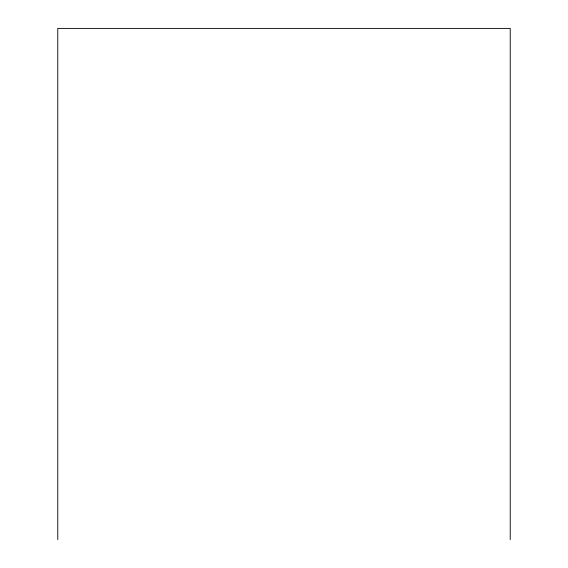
<?xml version="1.0" encoding="UTF-8"?>
<svg xmlns="http://www.w3.org/2000/svg" width="568" height="568" viewBox="0 0 568 568"><rect width="100%" height="100%" fill="white"/><g stroke="black" fill="none" stroke-linecap="round" stroke-linejoin="round"><path stroke-width="0.85" d="M510.227 539.6L510.227 28.4L57.773 28.4L57.773 539.6"/></g></svg>
